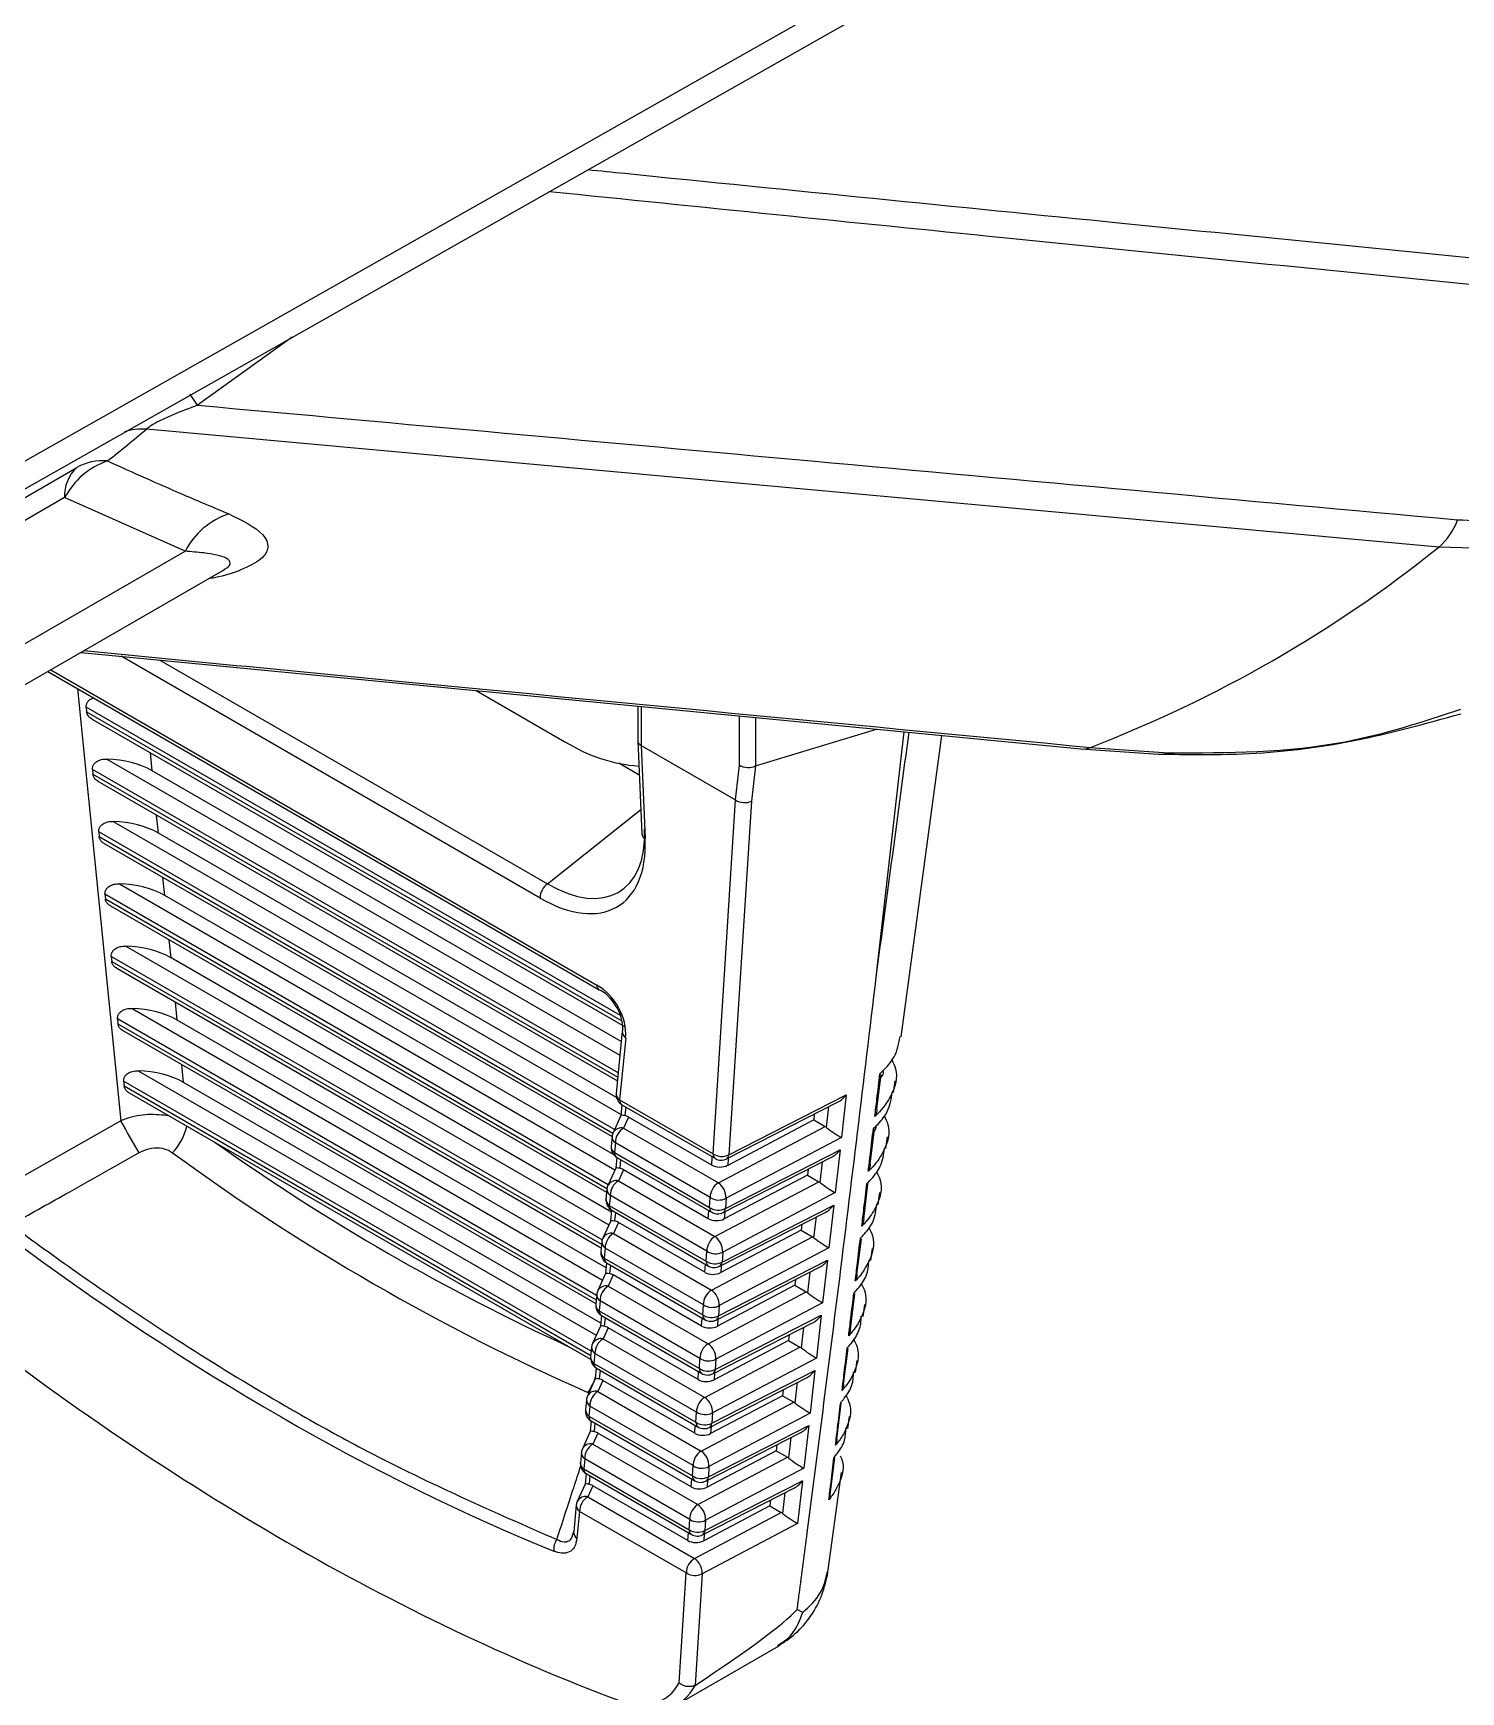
# Model space of a CAD drawing. Extents: x 8 to 113, y 0 to 87.
# Drawn here: x 78.965 to 80.196, y 64.069 to 65.499 of the extents above; entities that cross this region are included whole.
import ezdxf

# ---------------------------------------------------------------- set-up
doc = ezdxf.new("R2010")
doc.units = 0
doc.header["$MEASUREMENT"] = 0
doc.layers.add('OBJECT', color=7, linetype='CONTINUOUS')

msp = doc.modelspace()

# ---------------------------------------------------------------- linework, layer by layer
at = {"layer": 'OBJECT'}
for p, q in [((79.1886, 65.2368), (79.107, 65.1782)), ((80.1766, 65.0559), (79.063, 65.1576)), ((76.2318, 63.5248), (79.0029, 65.1245)), ((78.9924, 65.0986), (76.2224, 63.4995)), ((79.0962, 65.0523), (78.9924, 65.0986)), ((80.2505, 65.0536), (80.1766, 65.0559)), ((76.2262, 63.3955), (79.0962, 65.0523)), ((76.2052, 63.348), (79.1288, 65.0358)), ((79.1289, 65.0358), (79.129, 65.0359)), ((79.0066, 64.9652), (79.8681, 64.8821)), ((79.4021, 64.7535), (79.0412, 64.9619)), ((79.0745, 64.9586), (79.4086, 64.7657)), ((78.9779, 64.9486), (79.4531, 64.6743)), ((78.9805, 64.9501), (79.4511, 64.6784)), ((79.0035, 64.9338), (79.0408, 64.5615)), ((79.347, 64.9324), (79.4234, 64.8882)), ((79.011, 64.918), (79.0114, 64.9139)), ((79.4714, 64.6522), (79.011, 64.918)), ((79.0114, 64.9139), (79.4727, 64.6476)), ((79.4863, 64.9189), (79.4863, 64.8891)), ((79.4892, 64.9186), (79.4892, 64.885)), ((79.0157, 64.908), (79.4756, 64.6425)), ((79.5739, 64.868), (79.5739, 64.9105)), ((79.5879, 64.9091), (79.5879, 64.8674)), ((79.5879, 64.8674), (79.692, 64.8991)), ((79.4863, 64.889), (79.4898, 64.8088)), ((79.4892, 64.885), (79.5705, 64.838)), ((79.4892, 64.885), (79.4892, 64.885)), ((79.4892, 64.885), (79.4927, 64.8047)), ((79.6918, 64.6854), (79.7158, 64.8968)), ((79.7132, 64.634), (79.7484, 64.8936)), ((79.0289, 64.8733), (79.471, 64.6181)), ((79.0679, 64.8632), (79.0664, 64.8788)), ((79.868, 64.882), (79.935, 64.8775)), ((79.8763, 64.8833), (79.9438, 64.8786)), ((79.0164, 64.8642), (79.0168, 64.8601)), ((79.4695, 64.6027), (79.0164, 64.8642)), ((79.0168, 64.8601), (79.4691, 64.599)), ((79.4721, 64.6298), (79.0679, 64.8632)), ((79.4876, 64.8594), (79.47, 64.8696)), ((79.5705, 64.838), (79.5739, 64.868)), ((79.5877, 64.8673), (79.5843, 64.8371)), ((79.0211, 64.8543), (79.4688, 64.5958)), ((79.4086, 64.7657), (79.4889, 64.8299)), ((79.5512, 64.533), (79.5706, 64.838)), ((79.5843, 64.8371), (79.5649, 64.5323)), ((79.0343, 64.8195), (79.4719, 64.5669)), ((79.0733, 64.8094), (79.0717, 64.825)), ((79.0218, 64.8105), (79.0222, 64.8064)), ((79.4663, 64.5539), (79.0218, 64.8105)), ((79.0222, 64.8064), (79.4649, 64.5508)), ((79.0265, 64.8005), (79.4642, 64.5479)), ((79.468, 64.5816), (79.0733, 64.8094)), ((79.0787, 64.7557), (79.0771, 64.7713)), ((79.0272, 64.7568), (79.0276, 64.7527)), ((79.4609, 64.5064), (79.0272, 64.7568)), ((79.0397, 64.7658), (79.4667, 64.5193)), ((79.4654, 64.5325), (79.0787, 64.7557)), ((79.0276, 64.7527), (79.4598, 64.5031)), ((79.0319, 64.7468), (79.4595, 64.4999)), ((79.0841, 64.702), (79.0825, 64.7176)), ((79.0326, 64.703), (79.033, 64.6989)), ((79.4556, 64.4588), (79.0326, 64.703)), ((79.033, 64.6989), (79.4552, 64.4552)), ((79.0451, 64.7121), (79.4614, 64.4718)), ((79.4637, 64.4828), (79.0841, 64.702)), ((79.0373, 64.6931), (79.4549, 64.452)), ((79.0505, 64.6583), (79.456, 64.4242)), ((79.0895, 64.6482), (79.0879, 64.6638)), ((79.0379, 64.6493), (79.0384, 64.6452)), ((79.4509, 64.4109), (79.0379, 64.6493)), ((79.0384, 64.6452), (79.4505, 64.4073)), ((79.459, 64.4349), (79.0895, 64.6482)), ((79.0427, 64.6393), (79.4502, 64.4041)), ((79.473, 64.6386), (79.4678, 64.585)), ((79.4759, 64.6331), (79.4707, 64.5795)), ((79.0558, 64.6046), (79.4506, 64.3767)), ((79.0948, 64.5945), (79.0933, 64.6101)), ((79.6924, 64.5716), (79.696, 64.6014)), ((79.0433, 64.5956), (79.0437, 64.5915)), ((79.4462, 64.363), (79.0433, 64.5956)), ((79.0437, 64.5915), (79.4458, 64.3593)), ((79.048, 64.5856), (79.4457, 64.356)), ((79.4544, 64.387), (79.0948, 64.5945)), ((79.5649, 64.5323), (79.6659, 64.5839)), ((79.6659, 64.5839), (79.6618, 64.5471)), ((79.7067, 64.5858), (79.7081, 64.596)), ((79.4707, 64.5795), (79.5512, 64.533)), ((79.4727, 64.5754), (79.4718, 64.566)), ((79.4727, 64.5753), (79.5532, 64.5289)), ((79.4759, 64.5735), (79.4752, 64.5659)), ((79.5628, 64.5286), (79.6591, 64.5779)), ((79.6489, 64.5557), (79.6509, 64.5737)), ((79.0408, 64.5615), (78.9294, 64.4984)), ((79.4718, 64.566), (79.465, 64.5512)), ((79.4784, 64.5647), (79.4741, 64.5552)), ((79.5501, 64.5233), (79.4784, 64.5647)), ((79.5558, 64.508), (79.6477, 64.5566)), ((79.6379, 64.5622), (79.5638, 64.5231)), ((79.6384, 64.5673), (79.6379, 64.5622)), ((79.6379, 64.5622), (79.6477, 64.5566)), ((79.4642, 64.548), (79.4634, 64.5395)), ((79.4671, 64.5426), (79.4663, 64.5341)), ((79.5488, 64.4954), (79.4671, 64.5426)), ((79.4741, 64.5552), (79.5558, 64.508)), ((79.6618, 64.5471), (79.5625, 64.4947)), ((79.6867, 64.5242), (79.6903, 64.5541)), ((79.7001, 64.5376), (79.7015, 64.5478)), ((79.4663, 64.5341), (79.5482, 64.4868)), ((79.4683, 64.5299), (79.4674, 64.5206)), ((79.4683, 64.5299), (79.5503, 64.4826)), ((79.4715, 64.5281), (79.4708, 64.5205)), ((79.5501, 64.5233), (79.5505, 64.5304)), ((79.5598, 64.4824), (79.6537, 64.5303)), ((79.5619, 64.486), (79.6606, 64.5364)), ((79.5642, 64.5294), (79.5638, 64.5231)), ((79.6606, 64.5364), (79.6564, 64.4996)), ((79.4674, 64.5206), (79.4606, 64.5058)), ((79.474, 64.5193), (79.4697, 64.5098)), ((79.5471, 64.4771), (79.474, 64.5193)), ((79.6325, 64.5147), (79.5609, 64.4769)), ((79.6331, 64.5198), (79.6325, 64.5147)), ((79.6325, 64.5147), (79.6423, 64.509)), ((79.6435, 64.5082), (79.6456, 64.5262)), ((79.4598, 64.5027), (79.4589, 64.4941)), ((79.4697, 64.5098), (79.5528, 64.4618)), ((79.5528, 64.4618), (79.6423, 64.509)), ((79.6564, 64.4996), (79.5595, 64.4484)), ((79.681, 64.4767), (79.6847, 64.5069)), ((79.6936, 64.4893), (79.695, 64.4996)), ((79.4627, 64.4972), (79.4618, 64.4886)), ((79.4618, 64.4886), (79.5453, 64.4405)), ((79.5458, 64.4492), (79.4627, 64.4972)), ((79.4638, 64.4845), (79.4629, 64.4752)), ((79.4639, 64.4845), (79.5473, 64.4363)), ((79.5471, 64.4771), (79.5476, 64.4841)), ((79.5482, 64.4868), (79.5488, 64.4954)), ((79.559, 64.4397), (79.6552, 64.4889)), ((79.5625, 64.4947), (79.5619, 64.486)), ((79.6552, 64.4889), (79.651, 64.452)), ((79.463, 64.4753), (79.4562, 64.4604)), ((79.4696, 64.4739), (79.4653, 64.4644)), ((79.4671, 64.4826), (79.4664, 64.4752)), ((79.5442, 64.4309), (79.4696, 64.4739)), ((79.5569, 64.4361), (79.6484, 64.4828)), ((79.5613, 64.4831), (79.5609, 64.4769)), ((79.6277, 64.4723), (79.6271, 64.4672)), ((79.6381, 64.4607), (79.6402, 64.4786)), ((79.4554, 64.4573), (79.4545, 64.4487)), ((79.4653, 64.4644), (79.5499, 64.4156)), ((79.5499, 64.4156), (79.6369, 64.4615)), ((79.6271, 64.4672), (79.5579, 64.4307)), ((79.6271, 64.4672), (79.6369, 64.4615)), ((79.6752, 64.4293), (79.679, 64.4596)), ((79.4583, 64.4518), (79.4574, 64.4432)), ((79.4574, 64.4432), (79.5423, 64.3942)), ((79.5429, 64.4029), (79.4583, 64.4518)), ((79.5453, 64.4405), (79.5458, 64.4492)), ((79.556, 64.3935), (79.6498, 64.4414)), ((79.651, 64.452), (79.5566, 64.4022)), ((79.5595, 64.4484), (79.559, 64.4397)), ((79.6498, 64.4414), (79.6456, 64.4045)), ((79.6871, 64.4411), (79.6885, 64.4514)), ((79.4585, 64.4299), (79.4518, 64.4151)), ((79.4594, 64.4391), (79.4585, 64.4299)), ((79.4595, 64.4391), (79.5444, 64.3901)), ((79.4652, 64.4286), (79.4608, 64.419)), ((79.4627, 64.4372), (79.462, 64.4298)), ((79.5413, 64.3846), (79.4652, 64.4286)), ((79.5442, 64.4309), (79.5446, 64.4379)), ((79.5539, 64.3898), (79.643, 64.4353)), ((79.5583, 64.4368), (79.5579, 64.4307)), ((79.6328, 64.4132), (79.6348, 64.4311)), ((79.4608, 64.419), (79.5469, 64.3694)), ((79.5469, 64.3694), (79.6315, 64.414)), ((79.6217, 64.4197), (79.555, 64.3845)), ((79.6223, 64.4247), (79.6217, 64.4197)), ((79.6217, 64.4197), (79.6315, 64.414)), ((79.6695, 64.3819), (79.6733, 64.4124)), ((79.451, 64.4119), (79.4501, 64.4033)), ((79.4538, 64.4064), (79.453, 64.3978)), ((79.5399, 64.3567), (79.4538, 64.4064)), ((79.5423, 64.3942), (79.5429, 64.4029)), ((79.6456, 64.4045), (79.5536, 64.356)), ((79.5566, 64.4022), (79.556, 64.3935)), ((79.6805, 64.3929), (79.6819, 64.4032)), ((79.4541, 64.3845), (79.4474, 64.3697)), ((79.453, 64.3978), (79.5394, 64.3479)), ((79.455, 64.3937), (79.4541, 64.3845)), ((79.4551, 64.3936), (79.5414, 64.3438)), ((79.4583, 64.3918), (79.4575, 64.3844)), ((79.5413, 64.3846), (79.5417, 64.3916)), ((79.551, 64.3435), (79.6376, 64.3878)), ((79.5531, 64.3472), (79.6444, 64.3939)), ((79.5554, 64.3906), (79.555, 64.3845)), ((79.6444, 64.3939), (79.6402, 64.357)), ((79.4608, 64.3832), (79.4564, 64.3737)), ((79.4564, 64.3737), (79.544, 64.3231)), ((79.5383, 64.3384), (79.4608, 64.3832)), ((79.6163, 64.3722), (79.5521, 64.3382)), ((79.6169, 64.3772), (79.6163, 64.3722)), ((79.6163, 64.3722), (79.6261, 64.3665)), ((79.6274, 64.3657), (79.6294, 64.3836)), ((79.4465, 64.3665), (79.4457, 64.3578)), ((79.4494, 64.361), (79.4486, 64.3524)), ((79.537, 64.3105), (79.4494, 64.361)), ((79.5394, 64.3479), (79.5399, 64.3567)), ((79.544, 64.3231), (79.6261, 64.3665)), ((79.6402, 64.357), (79.5507, 64.3097)), ((79.5536, 64.356), (79.5531, 64.3472)), ((79.6637, 64.3345), (79.6675, 64.3652)), ((79.4486, 64.3524), (79.5364, 64.3017)), ((79.4506, 64.3482), (79.4497, 64.3391)), ((79.4507, 64.3482), (79.5385, 64.2975)), ((79.4538, 64.3464), (79.4531, 64.339)), ((79.5383, 64.3384), (79.5388, 64.3453)), ((79.5501, 64.3009), (79.639, 64.3463)), ((79.5524, 64.3443), (79.5521, 64.3382)), ((79.639, 64.3463), (79.6349, 64.3095)), ((79.6739, 64.3446), (79.6753, 64.355)), ((79.4497, 64.3391), (79.443, 64.3243)), ((79.4563, 64.3378), (79.452, 64.3283)), ((79.452, 64.3283), (79.541, 64.2769)), ((79.5354, 64.2922), (79.4563, 64.3378)), ((79.548, 64.2973), (79.6322, 64.3403)), ((79.6115, 64.3297), (79.611, 64.3246)), ((79.622, 64.3181), (79.624, 64.3361)), ((79.4421, 64.3211), (79.4413, 64.3124)), ((79.445, 64.3156), (79.4442, 64.3069)), ((79.534, 64.2643), (79.445, 64.3156)), ((79.541, 64.2769), (79.6208, 64.319)), ((79.611, 64.3246), (79.5491, 64.292)), ((79.611, 64.3246), (79.6208, 64.319)), ((79.6579, 64.2871), (79.6617, 64.318)), ((79.4442, 64.3069), (79.5335, 64.2554)), ((79.4462, 64.3028), (79.4453, 64.2937)), ((79.4462, 64.3028), (79.5355, 64.2512)), ((79.4494, 64.3009), (79.4487, 64.2936)), ((79.5354, 64.2922), (79.5358, 64.299)), ((79.5364, 64.3017), (79.537, 64.3105)), ((79.5472, 64.2546), (79.6336, 64.2988)), ((79.6349, 64.3095), (79.5477, 64.2635)), ((79.5495, 64.298), (79.5491, 64.292)), ((79.5507, 64.3097), (79.5501, 64.3009)), ((79.6336, 64.2988), (79.6295, 64.262)), ((79.6672, 64.2964), (79.6687, 64.3067)), ((79.4453, 64.2937), (79.4386, 64.2789)), ((79.4519, 64.2924), (79.4476, 64.2829)), ((79.5324, 64.2459), (79.4519, 64.2924)), ((79.5451, 64.251), (79.6268, 64.2928)), ((79.6166, 64.2706), (79.6186, 64.2886)), ((79.4377, 64.2757), (79.4369, 64.267)), ((79.4406, 64.2703), (79.4398, 64.2615)), ((79.5311, 64.218), (79.4406, 64.2703)), ((79.4476, 64.2829), (79.5381, 64.2307)), ((79.5381, 64.2307), (79.6154, 64.2715)), ((79.6056, 64.2771), (79.5462, 64.2458)), ((79.6061, 64.2822), (79.6056, 64.2771)), ((79.6056, 64.2771), (79.6154, 64.2715)), ((79.6522, 64.2394), (79.6561, 64.2709)), ((79.4398, 64.2615), (79.5305, 64.2091)), ((79.4418, 64.2574), (79.4409, 64.2483)), ((79.4418, 64.2574), (79.5326, 64.205)), ((79.445, 64.2555), (79.4443, 64.2482)), ((79.5335, 64.2554), (79.534, 64.2643)), ((79.6295, 64.262), (79.5448, 64.2173)), ((79.5477, 64.2635), (79.5472, 64.2546)), ((79.6495, 64.1683), (79.662, 64.2584)), ((79.4409, 64.2483), (79.4342, 64.2335)), ((79.4475, 64.247), (79.4432, 64.2375)), ((79.5295, 64.1997), (79.4475, 64.247)), ((79.5324, 64.2459), (79.5329, 64.2528)), ((79.5421, 64.2047), (79.6214, 64.2452)), ((79.5442, 64.2084), (79.6283, 64.2513)), ((79.5465, 64.2517), (79.5462, 64.2458)), ((79.6112, 64.2231), (79.6133, 64.2411)), ((79.6283, 64.2513), (79.6241, 64.2145)), ((79.4333, 64.2304), (79.4311, 64.2072)), ((79.4432, 64.2375), (79.5351, 64.1844)), ((79.6002, 64.2296), (79.5432, 64.1995)), ((79.6008, 64.2347), (79.6002, 64.2296)), ((79.6002, 64.2296), (79.61, 64.2239)), ((79.4362, 64.2249), (79.4339, 64.2017)), ((79.5281, 64.1718), (79.4362, 64.2249)), ((79.5305, 64.2091), (79.5311, 64.218)), ((79.5351, 64.1844), (79.61, 64.2239)), ((79.6241, 64.2145), (79.5418, 64.171)), ((79.5448, 64.2173), (79.5442, 64.2084)), ((79.4304, 64.2051), (79.4309, 64.2067)), ((79.5295, 64.1997), (79.5299, 64.2065)), ((79.5436, 64.2055), (79.5432, 64.1995)), ((79.5221, 64.0771), (79.5281, 64.1718)), ((79.5418, 64.171), (79.5357, 64.075)), ((79.6285, 64.1376), (79.6237, 64.1404)), ((79.5208, 64.0588), (79.6075, 64.1088)), ((79.5357, 64.075), (79.536, 64.0752))]:
    msp.add_line(p, q, dxfattribs=at)
at = {"layer": 'OBJECT', "flags": 128}
for points in [[(77.2245, 64.1488), (77.4008, 64.2486), (78.1062, 64.6478), (80.5688, 66.0422)], [(77.1993, 64.1098), (77.8369, 64.4709), (80.5087, 65.9848)], [(79.107, 65.1782), (79.1047, 65.1816), (79.1026, 65.1846), (79.1007, 65.1873), (79.1004, 65.1878)], [(79.4733, 64.6399), (79.4731, 64.6391), (79.473, 64.6386)]]:
    msp.add_lwpolyline(points, dxfattribs=at)
at = {"layer": 'OBJECT'}
for centre, radius, start, end in [((78.4605, 65.8637), 0.9282, 307.7924, 310.4692), ((79.0593, 65.1097), 0.048, 85.5842, 108.9101), ((79.0511, 65.0675), 0.0663, 109.1232, 152.0655), ((79.0253, 65.0848), 0.0456, 84.9085, 119.353), ((79.0249, 65.1006), 0.0325, 132.4717, 183.4738), ((79.1542, 65.0226), 0.0651, 108.0595, 152.9247), ((80.1417, 65.0971), 0.054, 310.213, 340.9051), ((79.4731, 65.9325), 1.124, 291.026, 308.7499), ((79.498, 65.0071), 0.1403, 237.9052, 265.6183), ((79.8695, 64.8989), 0.017, 265.3203, 293.5253), ((79.9361, 64.9003), 0.023, 267.9544, 289.7151), ((79.4948, 64.8093), 0.00503, 185.7514, 245.6412), ((79.4175, 64.7532), 0.0154, 125.5008, 179.1372), ((79.4559, 64.6783), 0.00483, 177.7351, 235.0555), ((79.4549, 64.6774), 0.00353, 240.3315, 265.3851), ((79.4793, 64.6384), 0.00633, 178.5901, 237.1011), ((79.4777, 64.584), 0.01, 174.4467, 180), ((79.4777, 64.584), 0.01, 180, 240.0027), ((79.4741, 64.5848), 0.00634, 178.5963, 237.0908), ((79.4755, 64.5793), 0.0048, 177.5305, 235.2654), ((77.3546, 63.5795), 1.9513, 29.2847, 30.2149), ((79.047, 64.5696), 0.0524, 317.1766, 345.9544), ((79.4723, 64.5471), 0.00832, 77.396, 150.2377), ((80.2133, 66.0801), 1.8851, 234.637, 245.3683), ((79.4741, 64.5471), 0.01, 155.5537, 174.4467), ((79.4705, 64.5479), 0.00634, 178.5908, 237.0941), ((79.4823, 64.5424), 0.0153, 122.7507, 179.2838), ((80.213, 66.074), 1.9087, 233.7891, 246.2163), ((79.4733, 64.5386), 0.01, 174.4467, 180), ((79.4733, 64.5386), 0.01, 180, 240.0027), ((79.4697, 64.5394), 0.00634, 178.592, 237.093), ((79.4711, 64.5339), 0.0048, 177.5327, 235.2661), ((79.5586, 64.5444), 0.0136, 236.6233, 297.1371), ((79.556, 64.5328), 0.0048, 177.5305, 235.2654), ((79.5582, 64.5375), 0.01, 240.0027, 297.0633), ((79.5604, 64.5324), 0.00441, 301.7526, 358.6974), ((79.4697, 64.5017), 0.01, 155.5537, 174.4467), ((79.4661, 64.5025), 0.00633, 178.5847, 237.1044), ((79.4679, 64.5017), 0.00832, 77.3863, 150.2475), ((79.4779, 64.497), 0.0153, 122.7477, 179.285), ((79.564, 64.4952), 0.0153, 122.7507, 179.2838), ((79.5465, 64.4951), 0.0159, 358.5737, 54.6171), ((79.4689, 64.4931), 0.01, 174.4467, 180), ((79.4653, 64.494), 0.00633, 178.5883, 237.103), ((79.4689, 64.4931), 0.01, 180, 240.0027), ((79.4666, 64.4884), 0.0048, 177.5323, 235.2583), ((79.5557, 64.4981), 0.0136, 236.6219, 297.1431), ((79.553, 64.4865), 0.0048, 177.5327, 235.2661), ((79.5562, 64.5068), 0.0136, 236.6186, 297.1423), ((79.5575, 64.4861), 0.00441, 301.764, 358.6925), ((79.5553, 64.4913), 0.01, 240.0027, 297.0633), ((79.4653, 64.4563), 0.01, 155.5537, 174.4467), ((79.4617, 64.4571), 0.00634, 178.5925, 237.0924), ((79.4634, 64.4563), 0.00832, 77.3964, 150.2373), ((79.4735, 64.4516), 0.0153, 122.7507, 179.2838), ((79.5611, 64.449), 0.0153, 122.7477, 179.285), ((79.5436, 64.4488), 0.0159, 358.5736, 54.6188), ((79.4645, 64.4477), 0.01, 174.4467, 180), ((79.4609, 64.4485), 0.00634, 178.5931, 237.0941), ((79.4645, 64.4477), 0.01, 180, 240.0027), ((79.4622, 64.443), 0.0048, 177.5253, 235.2706), ((79.5533, 64.4605), 0.0136, 236.6186, 297.1423), ((79.5528, 64.4518), 0.0136, 236.6174, 297.143), ((79.5501, 64.4403), 0.0048, 177.5323, 235.2583), ((79.5523, 64.445), 0.01, 240.0027, 297.0633), ((79.5545, 64.4398), 0.00441, 301.7678, 358.6879), ((79.4609, 64.4109), 0.01, 155.5537, 174.4467), ((79.459, 64.4109), 0.00832, 77.396, 150.2377), ((79.4691, 64.4062), 0.0153, 122.7507, 179.2838), ((79.5581, 64.4028), 0.0153, 122.7507, 179.2838), ((79.5406, 64.4026), 0.0159, 358.5746, 54.6178), ((79.4601, 64.4023), 0.01, 174.4467, 180), ((79.4564, 64.4031), 0.00634, 178.5961, 237.091), ((79.4601, 64.4023), 0.01, 180, 240.0027), ((79.4573, 64.4117), 0.00634, 178.5908, 237.0941), ((79.5504, 64.4143), 0.0136, 236.6219, 297.1431), ((79.4578, 64.3976), 0.0048, 177.5349, 235.2609), ((79.5498, 64.4056), 0.0136, 236.6174, 297.143), ((79.5471, 64.394), 0.0048, 177.5253, 235.2706), ((79.5494, 64.3987), 0.01, 240.0027, 297.0633), ((79.5516, 64.3936), 0.00441, 301.7697, 358.686), ((79.4565, 64.3655), 0.01, 155.5537, 174.4467), ((79.4546, 64.3655), 0.00832, 77.393, 150.2405), ((79.4647, 64.3608), 0.0153, 122.7478, 179.2853), ((79.4557, 64.3569), 0.01, 174.4467, 180), ((79.452, 64.3577), 0.00634, 178.5956, 237.0916), ((79.4557, 64.3569), 0.01, 180, 240.0027), ((79.4529, 64.3663), 0.00633, 178.5824, 237.1091), ((79.5552, 64.3565), 0.0153, 122.7507, 179.2838), ((79.5474, 64.3681), 0.0136, 236.6185, 297.1426), ((79.5377, 64.3564), 0.0159, 358.5757, 54.615), ((79.4534, 64.3522), 0.0048, 177.5305, 235.2654), ((79.5469, 64.3593), 0.0136, 236.6238, 297.1371), ((79.5442, 64.3477), 0.0048, 177.5349, 235.2609), ((79.5464, 64.3524), 0.01, 240.0027, 297.0633), ((79.5487, 64.3473), 0.00441, 301.7694, 358.6846), ((79.4502, 64.3202), 0.00832, 77.3964, 150.2373), ((79.4061, 64.3541), 0.0458, 324.2544, 343.0549), ((79.4603, 64.3155), 0.0153, 122.7501, 179.2849), ((79.4512, 64.3114), 0.01, 174.4467, 180), ((79.4476, 64.3123), 0.00633, 178.5881, 237.1032), ((79.4521, 64.3201), 0.01, 155.5537, 174.4467), ((79.4485, 64.321), 0.00634, 178.592, 237.0951), ((79.5522, 64.3103), 0.0153, 122.7478, 179.2853), ((79.5348, 64.3101), 0.0159, 358.5734, 54.6188), ((79.4512, 64.3114), 0.01, 180, 240.0027), ((79.449, 64.3067), 0.0048, 177.5345, 235.259), ((79.5439, 64.313), 0.0136, 236.6207, 297.1437), ((79.5412, 64.3015), 0.0048, 177.5305, 235.2654), ((79.5445, 64.3219), 0.0136, 236.6141, 297.1464), ((79.5457, 64.301), 0.00441, 301.7598, 358.6959), ((79.5435, 64.3062), 0.01, 240.0027, 297.0633), ((79.4477, 64.2748), 0.01, 155.5537, 174.4467), ((79.444, 64.2756), 0.00634, 178.5903, 237.0968), ((79.4458, 64.2748), 0.00832, 77.3992, 150.2346), ((79.4559, 64.2701), 0.0153, 122.7501, 179.2849), ((79.5493, 64.2641), 0.0153, 122.7501, 179.2849), ((79.5318, 64.2639), 0.0159, 358.573, 54.6177), ((79.4468, 64.266), 0.01, 174.4467, 180), ((79.4468, 64.266), 0.01, 180, 240.0027), ((79.4432, 64.2668), 0.00634, 178.5945, 237.0927), ((79.4446, 64.2613), 0.0048, 177.5276, 235.2682), ((79.541, 64.2668), 0.0136, 236.6179, 297.1432), ((79.5383, 64.2552), 0.0048, 177.5345, 235.259), ((79.5415, 64.2756), 0.0136, 236.6232, 297.1373), ((79.5405, 64.2599), 0.01, 240.0027, 297.0633), ((79.5428, 64.2547), 0.00441, 301.7711, 358.6854), ((79.4433, 64.2294), 0.01, 155.5537, 174.4467), ((79.4394, 64.2301), 0.0061, 177.3536, 238.3335), ((79.4414, 64.2294), 0.00832, 77.3932, 150.2403), ((79.4514, 64.2247), 0.0152, 122.7478, 179.2872), ((79.5463, 64.2178), 0.0153, 122.7501, 179.2849), ((79.5289, 64.2177), 0.0159, 358.5757, 54.615), ((79.5386, 64.2294), 0.0136, 236.6174, 297.1431), ((79.4278, 64.1925), 0.0139, 143.8302, 187.5338), ((79.4371, 64.2069), 0.0061, 177.3542, 238.3329), ((79.538, 64.2205), 0.0136, 236.6173, 297.1432), ((79.5353, 64.2089), 0.0048, 177.5276, 235.2682), ((79.5376, 64.2136), 0.01, 240.0027, 297.0633), ((79.5398, 64.2085), 0.00441, 301.7678, 358.6887), ((79.5434, 64.1716), 0.0152, 122.7478, 179.2872), ((79.5259, 64.1714), 0.0159, 358.5734, 54.6188), ((79.5356, 64.1832), 0.0136, 236.6208, 297.1437)]:
    msp.add_arc(centre, radius, start, end, dxfattribs=at)
for centre, major_axis, ratio, start_param, end_param in [((79.4963, 64.8893), (0.01, 0.00021), 0.593676, 3.128848, 3.914246), ((78.6073, 67.1444), (1.7566, 14.6383), 0.094069, 4.554901, 4.5695), ((79.0255, 64.8382), (0.0602, 0.0001), 0.582929, 0.789077, 1.514008), ((79.581, 64.8721), (0.00999, -0.00056), 0.611383, 3.961496, 5.479933), ((79.581, 64.805), (0.0072, 0.0624), 0.110772, 0.048143, 0.074323), ((79.5612, 64.697), (0.0092, 0.1411), 0.052174, 6.251081, 6.257435), ((79.5776, 64.8423), (0.00996, -0.00088), 0.657558, 3.986179, 5.498261), ((79.0309, 64.7845), (0.0602, 0.0001), 0.582929, 0.789077, 1.514008), ((79.4039, 64.8654), (-0.067, 0.1062), 0.54181, 2.333958, 3.897158), ((79.3968, 64.8609), (-0.0732, 0.1141), 0.544414, 2.329954, 3.893154), ((79.0363, 64.7308), (0.0602, 0.0001), 0.582929, 0.789077, 1.514008), ((79.0417, 64.677), (0.0602, 0.0001), 0.582929, 0.789077, 1.514008), ((79.4424, 64.6466), (-0.0231, 0.0327), 0.746254, 3.855075, 5.266601), ((79.4495, 64.6511), (-0.0172, 0.0247), 0.671525, 3.853258, 5.264784), ((79.0471, 64.6233), (0.0602, 0.0001), 0.582929, 0.789077, 1.514008), ((79.0525, 64.5696), (0.0602, 0.0001), 0.582929, 0.789077, 1.514008), ((79.6593, 64.5892), (0.008, 0.0116), 0.599529, 3.981932, 4.674099), ((79.4816, 64.5634), (0.00979, -0.00262), 0.107022, 2.308348, 3.159397), ((79.4786, 64.5569), (-0.0068, 0.00838), 0.543452, 5.326071, 5.732332), ((79.6477, 64.5484), (-0.00501, 0.00866), 0.577652, 5.322321, 5.496221), ((79.6551, 64.5523), (0.00933, -0.00637), 0.079382, 4.037928, 5.556365), ((79.6539, 64.5417), (0.008, 0.0116), 0.599529, 3.981932, 4.674099), ((79.4772, 64.518), (0.00979, -0.00262), 0.107022, 2.308348, 3.159397), ((79.4742, 64.5115), (-0.0068, 0.00838), 0.543452, 5.326071, 5.732332), ((79.5571, 64.5275), (0.01, 0), 0.585374, 3.931484, 5.443566), ((79.6423, 64.5009), (-0.00501, 0.00866), 0.577652, 5.322321, 5.496221), ((79.6497, 64.5048), (0.00933, -0.00637), 0.079382, 4.037928, 5.556365), ((79.6485, 64.4941), (0.008, 0.0116), 0.599529, 3.981932, 4.674099), ((79.4727, 64.4726), (0.00979, -0.00262), 0.107022, 2.308348, 3.159397), ((79.4698, 64.4661), (-0.0068, 0.00838), 0.543452, 5.326071, 5.732332), ((79.5542, 64.4813), (0.01, 0), 0.585374, 3.931484, 5.443566), ((79.0979, 66.0317), (-1.1655, 1.8319), 0.546187, 2.178452, 2.487481), ((79.6369, 64.4534), (-0.00501, 0.00866), 0.577652, 5.322321, 5.496221), ((79.6444, 64.4573), (0.00933, -0.00637), 0.079382, 4.037928, 5.556365), ((79.6432, 64.4466), (0.008, 0.0116), 0.599529, 3.981932, 4.674099), ((79.4683, 64.4272), (0.00979, -0.00262), 0.107022, 2.308348, 3.159397), ((79.4654, 64.4207), (-0.0068, 0.00838), 0.543452, 5.326071, 5.732332), ((79.5512, 64.435), (0.01, 0), 0.585374, 3.931484, 5.443566), ((79.6315, 64.4058), (-0.00501, 0.00866), 0.577652, 5.322321, 5.496221), ((79.639, 64.4098), (0.00933, -0.00637), 0.079382, 4.037928, 5.556365), ((79.1004, 65.9791), (-1.2039, 1.8907), 0.546175, 2.150782, 2.514291), ((79.4639, 64.3819), (0.00979, -0.00262), 0.107022, 2.308348, 3.159397), ((79.4609, 64.3753), (-0.0068, 0.00838), 0.543452, 5.326071, 5.732332), ((79.5483, 64.3888), (0.01, 0), 0.585374, 3.931484, 5.443566), ((79.6378, 64.3991), (0.008, 0.0116), 0.599529, 3.981932, 4.674099), ((79.6261, 64.3583), (-0.00501, 0.00866), 0.577652, 5.322321, 5.496221), ((79.6336, 64.3623), (0.00933, -0.00637), 0.079382, 4.037928, 5.556365), ((79.6324, 64.3516), (0.008, 0.0116), 0.599529, 3.981932, 4.674099), ((79.4595, 64.3365), (0.00979, -0.00262), 0.107022, 2.308348, 3.159397), ((79.4565, 64.3299), (-0.0068, 0.00838), 0.543452, 5.326071, 5.732332), ((79.5454, 64.3426), (0.01, 0), 0.585374, 3.931484, 5.443566), ((79.6208, 64.3108), (-0.00501, 0.00866), 0.577652, 5.322321, 5.496221), ((79.6282, 64.3147), (0.00933, -0.00637), 0.079382, 4.037928, 5.556365), ((79.627, 64.3041), (0.008, 0.0116), 0.599529, 3.981932, 4.674099), ((79.4551, 64.2911), (0.00979, -0.00262), 0.107022, 2.308348, 3.159397), ((79.4521, 64.2846), (-0.0068, 0.00838), 0.543452, 5.326071, 5.732332), ((79.5424, 64.2963), (0.01, 0), 0.585374, 3.931484, 5.443566), ((79.6154, 64.2633), (-0.00501, 0.00866), 0.577652, 5.322321, 5.496221), ((79.6228, 64.2672), (0.00933, -0.00637), 0.079382, 4.037928, 5.556365), ((79.4507, 64.2457), (0.00979, -0.00262), 0.107022, 2.308348, 3.159397), ((79.4477, 64.2392), (-0.0068, 0.00838), 0.543452, 5.326071, 5.732332), ((79.5395, 64.2501), (0.01, 0), 0.585374, 3.931484, 5.443566), ((79.6216, 64.2566), (0.008, 0.0116), 0.599529, 3.981932, 4.674099), ((79.61, 64.2158), (-0.00501, 0.00866), 0.577652, 5.322321, 5.496221), ((79.6174, 64.2197), (0.00933, -0.00637), 0.079382, 4.037928, 5.556365), ((79.5365, 64.2039), (0.01, 0), 0.585374, 3.931484, 5.443566), ((77.9281, 63.2779), (1.703, 0.8762), 0.039926, 5.926325, 6.167439), ((79.4508, 64.1566), (-0.0591, 0.0928), 0.546175, 2.514291, 3.435824), ((79.4579, 64.1611), (-0.0641, 0.1015), 0.548826, 2.516074, 3.452695)]:
    msp.add_ellipse(centre, major_axis=major_axis, ratio=ratio, start_param=start_param, end_param=end_param, dxfattribs=at)
for points, knots in [([(79.4435, 65.3813), (79.454, 65.3802), (79.6074, 65.3647), (79.8834, 65.3371), (80.1488, 65.3109), (80.2716, 65.2987)], [0, 0, 0, 0, 0.0381367, 0.5553096, 1, 1, 1, 1]), ([(80.2573, 65.2769), (80.1052, 65.292), (79.8227, 65.3202), (79.5403, 65.3489), (79.4099, 65.3622)], [0, 0, 0, 0, 0.538434, 1, 1, 1, 1]), ([(79.107, 65.1782), (79.0999, 65.1756), (79.0895, 65.1716), (79.0763, 65.1658), (79.0689, 65.1619), (79.0648, 65.1592), (79.0634, 65.158), (79.063, 65.1576)], [0, 0, 0, 0, 0.437725, 0.652228, 0.821695, 0.945099, 1, 1, 1, 1]), ([(79.107, 65.1782), (79.2833, 65.1622), (79.6455, 65.1294), (80.0072, 65.0964), (80.1927, 65.0795)], [0, 0, 0, 0, 0.486991, 1, 1, 1, 1]), ([(79.0293, 65.1302), (79.051, 65.1204), (79.0857, 65.1048), (79.1208, 65.0901), (79.134, 65.0845)], [0, 0, 0, 0, 0.624898, 1, 1, 1, 1]), ([(79.134, 65.0845), (79.1455, 65.0789), (79.1631, 65.0703), (79.1693, 65.0563), (79.1633, 65.0454), (79.1461, 65.0364), (79.1291, 65.0307), (79.1181, 65.0289), (79.1163, 65.0286)], [0, 0, 0, 0, 0.3391436, 0.522878, 0.6772816, 0.8324514, 0.972553, 1, 1, 1, 1]), ([(80.1927, 65.0795), (80.2159, 65.0784), (80.239, 65.0774), (80.2627, 65.0774), (80.2627, 65.0774)], [0, 0, 0, 0, 0.999971, 1, 1, 1, 1]), ([(79.1287, 65.0359), (79.1304, 65.0369), (79.1343, 65.0392), (79.1359, 65.043), (79.1311, 65.0478), (79.116, 65.0508), (79.1017, 65.0519), (79.0962, 65.0523)], [0, 0, 0, 0, 0.082873, 0.196236, 0.391578, 0.766364, 1, 1, 1, 1]), ([(79.0092, 64.9667), (79.1025, 64.9577), (79.3913, 64.9297), (79.6805, 64.9021), (79.8763, 64.8833)], [0, 0, 0, 0, 0.322807, 1, 1, 1, 1]), ([(79.011, 64.918), (79.011, 64.9188), (79.0111, 64.9204), (79.0122, 64.9227), (79.0142, 64.9247), (79.0161, 64.9255), (79.0171, 64.926)], [0, 0, 0, 0, 0.235756, 0.471518, 0.709151, 1, 1, 1, 1]), ([(79.0158, 64.908), (79.0156, 64.9081), (79.0144, 64.9086), (79.0129, 64.9102), (79.0117, 64.9122), (79.0115, 64.9135), (79.0114, 64.9139)], [0, 0, 0, 0, 0.057141, 0.480726, 0.839293, 1, 1, 1, 1]), ([(79.9438, 64.8786), (79.9951, 64.8787), (80.081, 64.8788), (80.1627, 64.9054), (80.1957, 64.9162)], [0, 0, 0, 0, 0.595798, 1, 1, 1, 1]), ([(79.9353, 64.8776), (79.9592, 64.8772), (80.0155, 64.8762), (80.1033, 64.8867), (80.165, 64.9038), (80.1955, 64.9123)], [0, 0, 0, 0, 0.272883, 0.64058, 1, 1, 1, 1]), ([(79.0164, 64.8642), (79.0164, 64.865), (79.0164, 64.8666), (79.0176, 64.8689), (79.0197, 64.871), (79.0232, 64.8728), (79.0265, 64.8733), (79.0286, 64.8733), (79.0289, 64.8733)], [0, 0, 0, 0, 0.1503437, 0.300691, 0.4522309, 0.6589756, 0.9428594, 1, 1, 1, 1]), ([(79.0212, 64.8543), (79.021, 64.8544), (79.0198, 64.8549), (79.0183, 64.8565), (79.0171, 64.8585), (79.0169, 64.8597), (79.0168, 64.8601)], [0, 0, 0, 0, 0.057141, 0.480726, 0.839294, 1, 1, 1, 1]), ([(79.0218, 64.8105), (79.0218, 64.8113), (79.0218, 64.8129), (79.023, 64.8152), (79.0251, 64.8173), (79.0286, 64.8191), (79.0319, 64.8196), (79.034, 64.8195), (79.0343, 64.8195)], [0, 0, 0, 0, 0.150344, 0.300691, 0.452232, 0.658977, 0.942861, 1, 1, 1, 1]), ([(79.0265, 64.8006), (79.0264, 64.8006), (79.0252, 64.8011), (79.0237, 64.8027), (79.0225, 64.8047), (79.0223, 64.806), (79.0222, 64.8064)], [0, 0, 0, 0, 0.057147, 0.480758, 0.839351, 1, 1, 1, 1]), ([(79.0272, 64.7568), (79.0272, 64.7576), (79.0272, 64.7592), (79.0284, 64.7615), (79.0305, 64.7636), (79.034, 64.7653), (79.0373, 64.7658), (79.0393, 64.7658), (79.0397, 64.7658)], [0, 0, 0, 0, 0.150344, 0.300691, 0.452232, 0.658977, 0.942861, 1, 1, 1, 1]), ([(79.0319, 64.7468), (79.0318, 64.7469), (79.0306, 64.7474), (79.029, 64.749), (79.0278, 64.751), (79.0276, 64.7523), (79.0276, 64.7527)], [0, 0, 0, 0, 0.057147, 0.480758, 0.839351, 1, 1, 1, 1]), ([(79.0326, 64.703), (79.0326, 64.7038), (79.0326, 64.7054), (79.0338, 64.7077), (79.0359, 64.7098), (79.0393, 64.7116), (79.0427, 64.7121), (79.0447, 64.7121), (79.0451, 64.7121)], [0, 0, 0, 0, 0.1503439, 0.3006914, 0.4522316, 0.6589765, 0.9428594, 1, 1, 1, 1]), ([(79.0373, 64.6931), (79.0372, 64.6932), (79.036, 64.6937), (79.0344, 64.6953), (79.0332, 64.6973), (79.033, 64.6985), (79.033, 64.6989)], [0, 0, 0, 0, 0.057113, 0.480767, 0.839354, 1, 1, 1, 1]), ([(79.6237, 64.1404), (79.6243, 64.1448), (79.6272, 64.1668), (79.6392, 64.2592), (79.6621, 64.4369), (79.6811, 64.5961), (79.6918, 64.6854)], [0, 0, 0, 0, 0.024147, 0.120738, 0.507103, 1, 1, 1, 1]), ([(79.0379, 64.6493), (79.0379, 64.6501), (79.038, 64.6517), (79.0392, 64.654), (79.0413, 64.6561), (79.0447, 64.6579), (79.0481, 64.6584), (79.0501, 64.6583), (79.0505, 64.6583)], [0, 0, 0, 0, 0.1503439, 0.3006914, 0.4522315, 0.6589759, 0.9428601, 1, 1, 1, 1]), ([(79.0427, 64.6394), (79.0425, 64.6394), (79.0413, 64.6399), (79.0398, 64.6415), (79.0386, 64.6435), (79.0384, 64.6448), (79.0384, 64.6452)], [0, 0, 0, 0, 0.057113, 0.480767, 0.839354, 1, 1, 1, 1]), ([(79.6949, 64.602), (79.6963, 64.6033), (79.7012, 64.608), (79.7096, 64.6184), (79.7113, 64.6283), (79.7123, 64.6342)], [0, 0, 0, 0, 0.139624, 0.483888, 1, 1, 1, 1]), ([(79.7052, 64.6141), (79.7065, 64.6115), (79.7114, 64.6013), (79.7066, 64.5855), (79.6978, 64.5722), (79.692, 64.5666), (79.6906, 64.5653)], [0, 0, 0, 0, 0.157243, 0.615238, 0.908977, 1, 1, 1, 1]), ([(79.0433, 64.5956), (79.0433, 64.5964), (79.0433, 64.598), (79.0445, 64.6003), (79.0466, 64.6024), (79.0501, 64.6041), (79.0534, 64.6046), (79.0555, 64.6046), (79.0558, 64.6046)], [0, 0, 0, 0, 0.150344, 0.300691, 0.452231, 0.658976, 0.94286, 1, 1, 1, 1]), ([(79.6906, 64.5653), (79.6912, 64.5703), (79.6927, 64.5826), (79.6941, 64.5948), (79.6949, 64.602)], [0, 0, 0, 0, 0.4125582, 1, 1, 1, 1]), ([(79.6956, 64.5983), (79.6967, 64.5997), (79.6983, 64.6019), (79.698, 64.6041), (79.6979, 64.6048)], [0, 0, 0, 0, 0.697056, 1, 1, 1, 1]), ([(79.0481, 64.5856), (79.0479, 64.5857), (79.0467, 64.5862), (79.0452, 64.5878), (79.044, 64.5898), (79.0438, 64.5911), (79.0437, 64.5915)], [0, 0, 0, 0, 0.0571131, 0.4807673, 0.8393533, 1, 1, 1, 1]), ([(79.6894, 64.5547), (79.6907, 64.556), (79.6955, 64.5607), (79.7034, 64.5709), (79.7048, 64.5804), (79.7056, 64.586)], [0, 0, 0, 0, 0.141991, 0.497509, 1, 1, 1, 1]), ([(79.6924, 64.5716), (79.6924, 64.5711), (79.6923, 64.5689), (79.6914, 64.5668), (79.6906, 64.5653), (79.6906, 64.5653)], [0, 0, 0, 0, 0.264639, 0.980407, 1, 1, 1, 1]), ([(79.0826, 64.5657), (79.0766, 64.5664), (79.0646, 64.5678), (79.0499, 64.5649), (79.0424, 64.5621), (79.0408, 64.5615)], [0, 0, 0, 0, 0.44304, 0.885228, 1, 1, 1, 1]), ([(79.6987, 64.566), (79.6999, 64.5634), (79.7049, 64.5533), (79.7002, 64.5378), (79.6918, 64.5247), (79.6864, 64.5193), (79.685, 64.518)], [0, 0, 0, 0, 0.157016, 0.624358, 0.908556, 1, 1, 1, 1]), ([(79.6902, 64.5526), (79.6909, 64.5536), (79.6919, 64.555), (79.6916, 64.5564), (79.6915, 64.5569)], [0, 0, 0, 0, 0.710242, 1, 1, 1, 1]), ([(79.685, 64.518), (79.6856, 64.5231), (79.6871, 64.5353), (79.6885, 64.5475), (79.6894, 64.5547)], [0, 0, 0, 0, 0.412522, 1, 1, 1, 1]), ([(78.9464, 64.4721), (78.9619, 64.4808), (78.9987, 64.5013), (79.0354, 64.5221), (79.0565, 64.534)], [0, 0, 0, 0, 0.422663, 1, 1, 1, 1]), ([(79.0565, 64.534), (79.0594, 64.5354), (79.065, 64.538), (79.074, 64.5386), (79.0809, 64.5368), (79.0843, 64.5347), (79.0854, 64.534)], [0, 0, 0, 0, 0.288936, 0.578768, 0.851943, 1, 1, 1, 1]), ([(79.6838, 64.5074), (79.6851, 64.5087), (79.6897, 64.5135), (79.6971, 64.5234), (79.6983, 64.5325), (79.6989, 64.5378)], [0, 0, 0, 0, 0.144549, 0.512195, 1, 1, 1, 1]), ([(79.6921, 64.5178), (79.6933, 64.5153), (79.6983, 64.5053), (79.6938, 64.4901), (79.6857, 64.4772), (79.6807, 64.4721), (79.6794, 64.4708)], [0, 0, 0, 0, 0.156477, 0.633956, 0.908051, 1, 1, 1, 1]), ([(79.6867, 64.5242), (79.6866, 64.5233), (79.6865, 64.5212), (79.6856, 64.5192), (79.6851, 64.5181), (79.685, 64.518)], [0, 0, 0, 0, 0.429897, 0.979761, 1, 1, 1, 1]), ([(79.6794, 64.4708), (79.68, 64.4758), (79.6815, 64.488), (79.6829, 64.5002), (79.6838, 64.5074)], [0, 0, 0, 0, 0.412498, 1, 1, 1, 1]), ([(79.6782, 64.4602), (79.6794, 64.4615), (79.6839, 64.4662), (79.6908, 64.4758), (79.6917, 64.4847), (79.6922, 64.4896)], [0, 0, 0, 0, 0.147321, 0.528082, 1, 1, 1, 1]), ([(78.9464, 64.4721), (78.9511, 64.4686), (78.9746, 64.4511), (79.0531, 64.395), (79.1321, 64.3447), (79.2107, 64.2997), (79.2893, 64.2564), (79.3623, 64.2245), (79.4166, 64.2006)], [0, 0, 0, 0, 0.029967, 0.149857, 0.5, 0.529967, 0.649857, 1, 1, 1, 1]), ([(79.6855, 64.4696), (79.6867, 64.4672), (79.6917, 64.4572), (79.6873, 64.4424), (79.6796, 64.4298), (79.675, 64.4248), (79.6738, 64.4235)], [0, 0, 0, 0, 0.155566, 0.644084, 0.90745, 1, 1, 1, 1]), ([(79.681, 64.4767), (79.6809, 64.4758), (79.6808, 64.4738), (79.6799, 64.4718), (79.6794, 64.4708), (79.6794, 64.4708)], [0, 0, 0, 0, 0.462971, 0.979045, 1, 1, 1, 1]), ([(79.6738, 64.4235), (79.6744, 64.4286), (79.6759, 64.4408), (79.6773, 64.453), (79.6782, 64.4602)], [0, 0, 0, 0, 0.412462, 1, 1, 1, 1]), ([(79.6725, 64.4129), (79.6737, 64.4142), (79.678, 64.419), (79.6845, 64.4283), (79.6852, 64.4368), (79.6856, 64.4413)], [0, 0, 0, 0, 0.150338, 0.545336, 1, 1, 1, 1]), ([(79.6752, 64.4293), (79.6752, 64.4283), (79.675, 64.4264), (79.6742, 64.4245), (79.6738, 64.4236), (79.6738, 64.4235)], [0, 0, 0, 0, 0.49883, 0.978347, 1, 1, 1, 1]), ([(79.6789, 64.4214), (79.6801, 64.4191), (79.6851, 64.4092), (79.6809, 64.3946), (79.6735, 64.3823), (79.6693, 64.3776), (79.6681, 64.3763)], [0, 0, 0, 0, 0.154211, 0.654793, 0.906738, 1, 1, 1, 1]), ([(79.6681, 64.3763), (79.6687, 64.3813), (79.6702, 64.3935), (79.6717, 64.4057), (79.6725, 64.4129)], [0, 0, 0, 0, 0.412426, 1, 1, 1, 1]), ([(79.6669, 64.3657), (79.668, 64.367), (79.6721, 64.3718), (79.6782, 64.3808), (79.6787, 64.3889), (79.6789, 64.3931)], [0, 0, 0, 0, 0.153637, 0.564154, 1, 1, 1, 1]), ([(79.6723, 64.3731), (79.6735, 64.3709), (79.6785, 64.3611), (79.6744, 64.3469), (79.6674, 64.3348), (79.6635, 64.3303), (79.6624, 64.3291)], [0, 0, 0, 0, 0.152318, 0.666152, 0.905896, 1, 1, 1, 1]), ([(79.6695, 64.3819), (79.6694, 64.3808), (79.6693, 64.379), (79.6685, 64.3771), (79.6681, 64.3763), (79.6681, 64.3763)], [0, 0, 0, 0, 0.537607, 0.977561, 1, 1, 1, 1]), ([(79.6624, 64.3291), (79.663, 64.3341), (79.6645, 64.3463), (79.666, 64.3585), (79.6669, 64.3657)], [0, 0, 0, 0, 0.412401, 1, 1, 1, 1]), ([(79.6612, 64.3185), (79.6622, 64.3198), (79.6662, 64.3246), (79.6719, 64.3333), (79.6721, 64.341), (79.6723, 64.3449)], [0, 0, 0, 0, 0.157476, 0.585583, 1, 1, 1, 1]), ([(79.6637, 64.3345), (79.6636, 64.3334), (79.6635, 64.3316), (79.6628, 64.3298), (79.6625, 64.3291), (79.6624, 64.3291)], [0, 0, 0, 0, 0.579828, 0.976642, 1, 1, 1, 1]), ([(79.6657, 64.3248), (79.6668, 64.3227), (79.6718, 64.313), (79.6679, 64.2992), (79.6613, 64.2874), (79.6578, 64.2831), (79.6567, 64.2819)], [0, 0, 0, 0, 0.149777, 0.678238, 0.904903, 1, 1, 1, 1]), ([(79.6567, 64.2819), (79.6573, 64.2869), (79.6588, 64.2991), (79.6603, 64.3113), (79.6612, 64.3185)], [0, 0, 0, 0, 0.412358, 1, 1, 1, 1]), ([(79.6612, 64.3185), (79.6612, 64.3185), (79.6613, 64.3184), (79.6618, 64.3181), (79.6617, 64.3181), (79.6617, 64.318)], [0, 0, 0, 0, 0.023033, 0.336484, 1, 1, 1, 1]), ([(79.6554, 64.2713), (79.6564, 64.2726), (79.6603, 64.2774), (79.6655, 64.2857), (79.6656, 64.2931), (79.6656, 64.2966)], [0, 0, 0, 0, 0.162034, 0.610395, 1, 1, 1, 1]), ([(79.6579, 64.2871), (79.6578, 64.286), (79.6577, 64.2842), (79.657, 64.2826), (79.6567, 64.2819), (79.6567, 64.2819)], [0, 0, 0, 0, 0.625898, 0.975681, 1, 1, 1, 1]), ([(79.6608, 64.2728), (79.6612, 64.272), (79.6653, 64.2636), (79.6613, 64.2515), (79.6551, 64.24), (79.6519, 64.236), (79.651, 64.2347)], [0, 0, 0, 0, 0.064262, 0.661408, 0.894464, 1, 1, 1, 1]), ([(79.651, 64.2347), (79.6516, 64.2398), (79.6531, 64.2519), (79.6546, 64.2641), (79.6554, 64.2713)], [0, 0, 0, 0, 0.412315, 1, 1, 1, 1]), ([(79.6554, 64.2713), (79.6554, 64.2713), (79.6556, 64.2712), (79.656, 64.271), (79.6559, 64.2709), (79.6559, 64.2709)], [0, 0, 0, 0, 0.024651, 0.28144, 1, 1, 1, 1]), ([(79.4166, 64.2006), (79.4214, 64.2155), (79.4283, 64.2366), (79.4352, 64.2578), (79.4372, 64.2641)], [0, 0, 0, 0, 0.703625, 1, 1, 1, 1]), ([(79.652, 64.2395), (79.6519, 64.2383), (79.6518, 64.2368), (79.6512, 64.2352), (79.651, 64.2348), (79.651, 64.2347)], [0, 0, 0, 0, 0.692659, 0.973438, 1, 1, 1, 1]), ([(79.4339, 64.2017), (79.4334, 64.1991), (79.4324, 64.1938), (79.4275, 64.1894), (79.4212, 64.1883), (79.4163, 64.1899), (79.414, 64.1906)], [0, 0, 0, 0, 0.261885, 0.524406, 0.776422, 1, 1, 1, 1]), ([(79.4166, 64.2006), (79.4187, 64.1997), (79.4225, 64.198), (79.427, 64.1992), (79.4296, 64.2017), (79.4303, 64.2043), (79.4304, 64.2051)], [0, 0, 0, 0, 0.346636, 0.615865, 0.885523, 1, 1, 1, 1]), ([(79.4309, 64.2075), (79.4309, 64.2067), (79.4309, 64.2055), (79.4307, 64.2052), (79.4306, 64.2051)], [0, 0, 0, 0, 0.617826, 1, 1, 1, 1]), ([(79.6072, 64.1087), (79.6124, 64.1122), (79.6232, 64.1194), (79.6361, 64.1346), (79.646, 64.1527), (79.6488, 64.1663), (79.6502, 64.1731)], [0, 0, 0, 0, 0.234461, 0.483483, 0.741054, 1, 1, 1, 1]), ([(79.6285, 64.1376), (79.6343, 64.1431), (79.6454, 64.1537), (79.6485, 64.1668), (79.6499, 64.1732)], [0, 0, 0, 0, 0.515959, 1, 1, 1, 1]), ([(79.6068, 64.1093), (79.6111, 64.112), (79.6209, 64.1182), (79.6258, 64.1307), (79.6285, 64.1376)], [0, 0, 0, 0, 0.4456297, 1, 1, 1, 1]), ([(79.5357, 64.075), (79.5348, 64.0747), (79.533, 64.0739), (79.5297, 64.0737), (79.5264, 64.0744), (79.5239, 64.0757), (79.5226, 64.0767), (79.5222, 64.077), (79.5221, 64.0771)], [0, 0, 0, 0, 0.219279, 0.438505, 0.659235, 0.882985, 0.985836, 1, 1, 1, 1])]:
    msp.add_open_spline(points, degree=3, knots=knots, dxfattribs=at)

doc.saveas('drawing.dxf')
